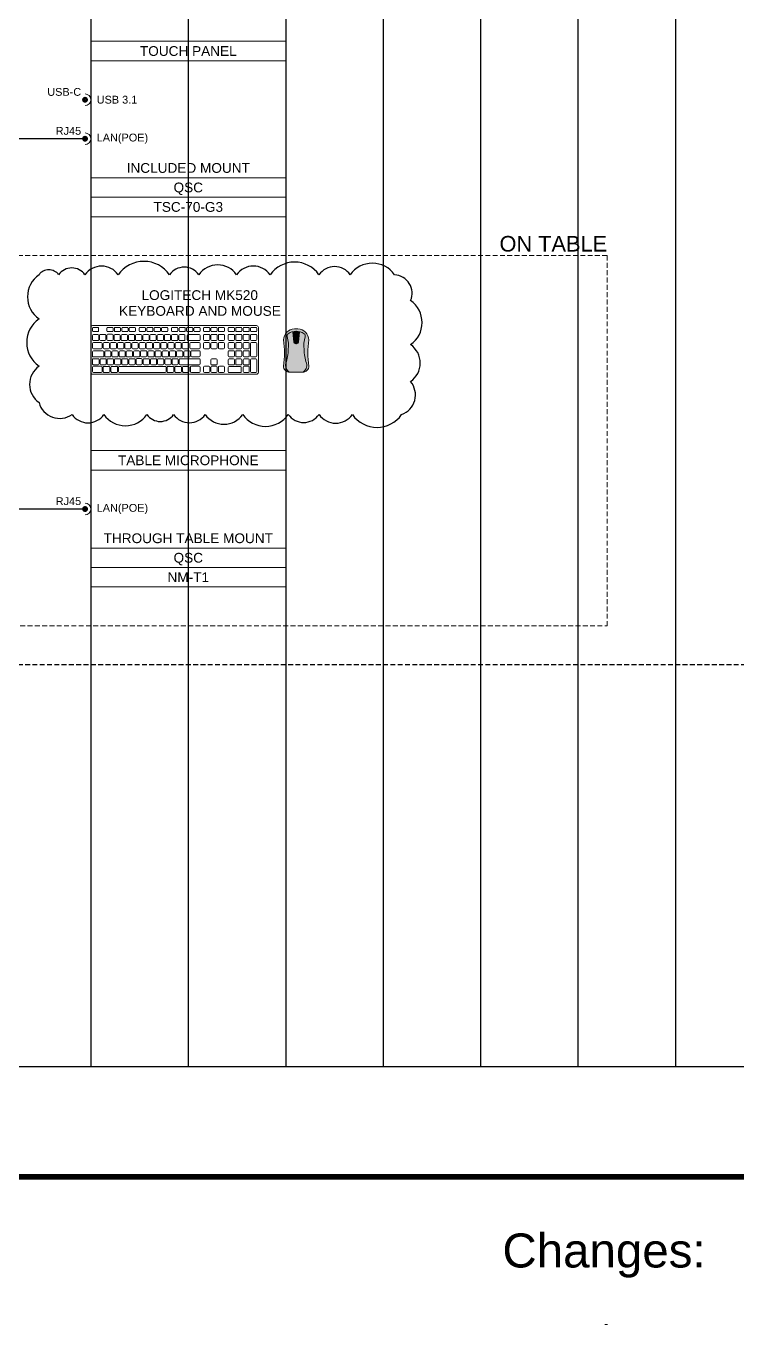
# Model space of a CAD drawing. Header units: millimetres. Extents: x -71336 to -35435, y -26189 to 22712.
# Drawn here: x -45875 to -45692.5, y -10292.2 to -9959 of the extents above; entities that cross this region are included whole.
import ezdxf
from ezdxf.enums import TextEntityAlignment as Align
from ezdxf.lldxf.tags import DXFTag

# ---------------------------------------------------------------- set-up
doc = ezdxf.new("R2018")
doc.units = ezdxf.units.MM
doc.linetypes.add('DASHED2', pattern=[0.375, 0.25, -0.125])
doc.layers.add('SC - Cat - Green - Data', color=84, linetype='Continuous')
doc.layers.add('SC - Cat - Green - Data - QLAN', color=84, linetype='QLAN')
doc.layers.add('SC - Equipment', color=7, linetype='Continuous', lineweight=13)
doc.layers.add('www.cadblocksfree.com', color=7, linetype='Continuous', lineweight=5)
doc.layers.add('SC - Titlesheet - Model', color=250, linetype='Continuous', plot=False)
doc.layers.add('SC - Xlines', color=252, linetype='Continuous', plot=False)
doc.styles.add('ARIAL', font='arial.ttf')
doc.styles.get("Standard").update_dxf_attribs({"font": 'arial.ttf', "height": 35})
tags = doc.linetypes.add('QLAN', pattern='A,3.942001,-0.106942,["QLAN",ARIAL,S=0.5,R=0,X=0,Y=-0.25],-1.981735,3.969322', length=10).pattern_tags.tags
tags[6] = DXFTag(74, 10)

# ---------------------------------------------------------------- blocks, each defined once
blk = doc.blocks.new('*U189')
at = {"layer": 'SC - Titlesheet - Model', "color": 6, "ltscale": 5, "const_width": 1}
blk.add_lwpolyline([(-365.5, -287), (365.5, -287), (365.5, 287), (-365.5, 287)], close=True, dxfattribs=at)
at = {"ltscale": 5, "style": 'ARIAL'}
blk.add_text('Changes:', height=6, dxfattribs=at).set_placement((0, -297), align=Align.TOP_CENTER)
at = {"layer": 'SC - Titlesheet - Model', "color": 5, "lineweight": 30, "ltscale": 5, "flags": 104}
blk.add_attdef('ADDITIONS', text='', height=5, dxfattribs=at).set_placement((-365.5, -312), align=Align.TOP_LEFT)
blk.add_attdef('CHANGES', text='', height=5, dxfattribs=at).set_placement((0, -312), align=Align.TOP_CENTER)
blk.add_attdef('OMISSIONS', text='', height=5, dxfattribs=at).set_placement((365.5, -312), align=Align.TOP_RIGHT)
blk = doc.blocks.new('QSC NM-T1 - SCHEMATIC')
at = {"layer": 'SC - Equipment'}
for p, q in [((-25, 0), (25, 0)), ((-25, -35), (-25, 0)), ((25, 0), (25, -35)), ((25, -5), (-25, -5)), ((25, -25), (-25, -25)), ((25, -25), (-25, -25)), ((25, -30), (-25, -30)), ((25, -30), (-25, -30)), ((25, -30), (-25, -30)), ((25, -35), (-25, -35))]:
    blk.add_line(p, q, dxfattribs=at)
at = {"layer": 'SC - Equipment', "const_width": 0.7}
blk.add_lwpolyline([(-26.1, -15, 1), (-26.9, -15, 1)], format="xyb", close=True, dxfattribs=at)
at = {"layer": 'SC - Equipment'}
blk.add_arc((-26.5, -15), 1.5, 270, 90, dxfattribs=at)
at = {"ltscale": 5}
for tag, p in [('DESCRIPTION', (0, -2.5)), ('BRACKET', (0, -22.5)), ('MAKE', (0, -27.5)), ('MODEL', (0, -32.5))]:
    blk.add_attdef(tag, text='', height=2.5, dxfattribs=at).set_placement(p, align=Align.MIDDLE_CENTER)
at = {"ltscale": 5, "flags": 1}
for tag, p in [('ROOM_TYPE', (45, -5)), ('LOCATION', (45, -10)), ('RACK_EQUIPMENT_(Y/N)', (45, -15)), ('IP_(Y/N)', (45, -30)), ('POE(WATT)', (45, -35)), ('AMP(@240V)', (45, -40)), ('WATT', (45, -45)), ('BTU/H', (45, -50)), ('WEIGHT(KG)', (45, -55)), ('TRANSFORMER_TAPS', (45, -60))]:
    blk.add_attdef(tag, p, '', height=2.5, dxfattribs=at)
at = {"layer": 'SC - Equipment', "ltscale": 5, "char_height": 2}
for s, insert, width, attachment_point in [('RJ45', (-27.5, -13), 5.7736, 6), ('LAN(POE) ', (-23.5, -15), 47.6216, 4)]:
    blk.add_mtext(s, dxfattribs=dict(at, insert=insert, width=width, attachment_point=attachment_point))
blk = doc.blocks.new('KEYBOARD_MOUSE - SCHEMATIC')
at = {"layer": 'www.cadblocksfree.com', "lineweight": 30, "true_color": 0x303030}
h = blk.add_hatch(color=250, dxfattribs=at)
h.dxf.hatch_style = 1
h.paths.add_polyline_path([(33.23, -6.13, 0.07514), (33.81, -9.6, -0.37683), (32.85, -11.97, 0.414214), (34.45, -10.37, -0.077576), (34.45, -3.67, 0.414214), (31.65, -0.87), (30.76, -0.87, 0.414214), (27.96, -3.67, -0.077576), (27.96, -10.37, 0.414214), (29.56, -11.97, -0.37683), (28.59, -9.6, 0.07514), (29.18, -6.13, 0.093825), (28.92, -2.84, -0.362976), (29.16, -2.07, -0.302086), (33.25, -2.07, -0.367169), (33.48, -2.85, 0.093383)])
at = {"layer": 'www.cadblocksfree.com', "true_color": 0x666666}
h = blk.add_hatch(color=251, dxfattribs=at)
h.dxf.hatch_style = 1
h.paths.add_polyline_path([(33.23, -6.13, -0.093383), (33.48, -2.85, 0.361324), (33.26, -2.08, 0.089274), (32.06, -1.56), (31.78, -4.23, -0.383895), (31.28, -4.68), (31.13, -4.68, -0.383895), (30.63, -4.23), (30.35, -1.56, 0.089556), (29.15, -2.08, 0.355233), (28.92, -2.84, -0.093825), (29.18, -6.13, -0.076205), (28.58, -9.64, 0.369518), (29.56, -11.97), (32.85, -11.97, 0.369518), (33.83, -9.64, -0.076205)])
at = {"layer": 'www.cadblocksfree.com', "lineweight": 30, "true_color": 0x303030}
h = blk.add_hatch(color=250, dxfattribs=at)
h.dxf.hatch_style = 1
edge = h.paths.add_edge_path()
edge.add_ellipse((31.2, -2.76), major_axis=(0, 1.3), ratio=0.35744, start_angle=0, end_angle=360)
edge.add_arc((31.2, -5.15), 3.69, 91.6729, 103.4124)
edge.add_line((30.35, -1.56), (30.63, -4.23))
edge.add_arc((31.13, -4.18), 0.5, 185.9938, 278.9835)
edge.add_arc((31.28, -4.18), 0.5, 261.0165, 354.0062)
edge.add_line((31.78, -4.23), (32.06, -1.56))
edge.add_arc((31.2, -5.15), 3.69, 76.5876, 88.3924)
at = {"layer": 'www.cadblocksfree.com', "true_color": 0xdedede}
h = blk.add_hatch(color=254, dxfattribs=at)
h.dxf.hatch_style = 1
edge = h.paths.add_edge_path()
edge.add_ellipse((31.2, -2.76), major_axis=(0, 1.3), ratio=0.35744, start_angle=0, end_angle=360)
h.paths.add_polyline_path([(31.22, -1.96, -0.414214), (31.47, -2.21), (31.47, -3.3, -0.414214), (31.22, -3.55), (31.19, -3.55, -0.414214), (30.94, -3.3), (30.94, -2.21, -0.414214), (31.19, -1.96)], flags=16)
at = {"layer": 'www.cadblocksfree.com', "true_color": 0x666666}
h = blk.add_hatch(color=251, dxfattribs=at)
h.dxf.hatch_style = 1
h.paths.add_polyline_path([(31.47, -2.21, 0.430439), (31.2, -1.96, 0.430439), (30.94, -2.21), (30.94, -3.3, 0.430439), (31.2, -3.55, 0.430439), (31.47, -3.3)])
at = {"layer": 'www.cadblocksfree.com'}
for p, q in [((-21.03, 0), (21.03, 0)), ((-21.53, -11.98), (-21.53, -0.5)), ((-21.09, -1.3), (-21.09, -0.7)), ((-21.08, -3.61), (-21.08, -2.51)), ((-20.84, -0.45), (-19.74, -0.45)), ((-19.74, -1.55), (-20.84, -1.55)), ((-20.83, -2.26), (-19.73, -2.26)), ((-19.49, -0.7), (-19.49, -1.3)), ((-19.48, -2.51), (-19.48, -3.61)), ((-19.24, -3.6), (-19.24, -2.5)), ((-18.99, -2.25), (-17.89, -2.25)), ((-17.64, -2.5), (-17.64, -3.6)), ((-17.39, -3.59), (-17.39, -2.49)), ((-17.35, -1.3), (-17.35, -0.7)), ((-17.14, -2.24), (-16.04, -2.24)), ((-17.1, -0.45), (-16, -0.45)), ((-16, -1.55), (-17.1, -1.55)), ((-15.79, -2.49), (-15.79, -3.59)), ((-15.75, -0.7), (-15.75, -1.3)), ((-15.54, -3.61), (-15.54, -2.51)), ((-15.45, -1.3), (-15.45, -0.7)), ((-15.29, -2.26), (-14.19, -2.26)), ((-15.2, -0.45), (-14.1, -0.45)), ((-14.1, -1.55), (-15.2, -1.55)), ((-13.94, -2.51), (-13.94, -3.61)), ((-13.85, -0.7), (-13.85, -1.3)), ((-13.7, -3.61), (-13.7, -2.51)), ((-13.55, -1.3), (-13.55, -0.7)), ((-13.45, -2.26), (-12.35, -2.26)), ((-13.3, -0.45), (-12.2, -0.45)), ((-12.2, -1.55), (-13.3, -1.55)), ((-12.1, -2.51), (-12.1, -3.61)), ((-11.95, -0.7), (-11.95, -1.3)), ((-11.85, -3.61), (-11.85, -2.51)), ((-11.65, -1.3), (-11.65, -0.7)), ((-11.6, -2.26), (-10.5, -2.26)), ((-11.4, -0.45), (-10.3, -0.45)), ((-10.3, -1.55), (-11.4, -1.55)), ((-10.25, -2.51), (-10.25, -3.61)), ((-10.05, -0.7), (-10.05, -1.3)), ((-10.01, -3.61), (-10.01, -2.51)), ((-9.76, -2.26), (-8.66, -2.26)), ((-9.05, -1.3), (-9.05, -0.7)), ((-8.8, -0.45), (-7.7, -0.45)), ((-7.7, -1.55), (-8.8, -1.55)), ((-8.41, -2.51), (-8.41, -3.61)), ((-8.16, -3.61), (-8.16, -2.51)), ((-7.91, -2.26), (-6.81, -2.26)), ((-7.45, -0.7), (-7.45, -1.3)), ((-7.15, -1.3), (-7.15, -0.7)), ((-6.9, -0.45), (-5.8, -0.45)), ((-5.8, -1.55), (-6.9, -1.55)), ((-6.56, -2.51), (-6.56, -3.61)), ((-6.31, -3.61), (-6.31, -2.51)), ((-6.06, -2.26), (-4.96, -2.26)), ((-5.55, -0.7), (-5.55, -1.3)), ((-5.25, -1.3), (-5.25, -0.7)), ((-5, -0.45), (-3.9, -0.45)), ((-3.9, -1.55), (-5, -1.55)), ((-4.71, -2.51), (-4.71, -3.61)), ((-4.47, -3.61), (-4.47, -2.51)), ((-4.22, -2.26), (-3.12, -2.26)), ((-3.65, -0.7), (-3.65, -1.3)), ((-3.35, -1.3), (-3.35, -0.7)), ((-3.1, -0.45), (-2, -0.45)), ((-2, -1.55), (-3.1, -1.55)), ((-2.87, -2.51), (-2.87, -3.61)), ((-2.62, -3.61), (-2.62, -2.51)), ((-2.37, -2.26), (-1.27, -2.26)), ((-1.75, -0.7), (-1.75, -1.3)), ((-1.02, -2.51), (-1.02, -3.61)), ((-0.78, -3.61), (-0.78, -2.51)), ((-0.75, -1.3), (-0.75, -0.7)), ((-0.53, -2.26), (0.57, -2.26)), ((-0.5, -0.45), (0.6, -0.45)), ((0.6, -1.55), (-0.5, -1.55)), ((0.82, -2.51), (0.82, -3.61)), ((0.85, -0.7), (0.85, -1.3)), ((1.07, -3.61), (1.07, -2.51)), ((1.15, -1.3), (1.15, -0.7)), ((1.32, -2.26), (2.42, -2.26)), ((1.4, -0.45), (2.5, -0.45)), ((2.5, -1.55), (1.4, -1.55)), ((2.67, -2.51), (2.67, -3.61)), ((2.75, -0.7), (2.75, -1.3)), ((3.05, -1.3), (3.05, -0.7)), ((3.25, -3.61), (3.25, -2.51)), ((3.3, -0.45), (4.4, -0.45)), ((4.4, -1.55), (3.3, -1.55)), ((3.5, -2.26), (6.3, -2.26)), ((4.65, -0.7), (4.65, -1.3)), ((4.95, -1.3), (4.95, -0.7)), ((5.2, -0.45), (6.3, -0.45)), ((6.3, -1.55), (5.2, -1.55)), ((6.55, -0.7), (6.55, -1.3)), ((6.55, -2.51), (6.55, -3.61)), ((7.44, -1.3), (7.44, -0.7)), ((7.44, -3.6), (7.44, -2.5)), ((7.69, -0.45), (8.79, -0.45)), ((8.79, -1.55), (7.69, -1.55)), ((7.69, -2.25), (8.79, -2.25)), ((9.04, -0.7), (9.04, -1.3)), ((9.04, -2.5), (9.04, -3.6)), ((9.34, -1.3), (9.34, -0.7)), ((9.34, -3.6), (9.34, -2.5)), ((9.59, -0.45), (10.69, -0.45)), ((10.69, -1.55), (9.59, -1.55)), ((9.59, -2.25), (10.69, -2.25)), ((10.94, -0.7), (10.94, -1.3)), ((10.94, -2.5), (10.94, -3.6)), ((11.24, -1.3), (11.24, -0.7)), ((11.24, -3.6), (11.24, -2.5)), ((11.49, -0.45), (12.59, -0.45)), ((12.59, -1.55), (11.49, -1.55)), ((11.49, -2.25), (12.59, -2.25)), ((12.84, -0.7), (12.84, -1.3)), ((12.84, -2.5), (12.84, -3.6)), ((13.78, -1.3), (13.78, -0.7)), ((13.78, -3.6), (13.78, -2.5)), ((14.03, -0.45), (15.13, -0.45)), ((15.13, -1.55), (14.03, -1.55)), ((14.03, -2.25), (15.13, -2.25)), ((15.38, -0.7), (15.38, -1.3)), ((15.38, -2.5), (15.38, -3.6)), ((15.68, -1.3), (15.68, -0.7)), ((15.68, -3.6), (15.68, -2.5)), ((15.93, -0.45), (17.03, -0.45)), ((17.03, -1.55), (15.93, -1.55)), ((15.93, -2.25), (17.03, -2.25)), ((17.28, -0.7), (17.28, -1.3)), ((17.28, -2.5), (17.28, -3.6)), ((17.58, -1.3), (17.58, -0.7)), ((17.58, -3.6), (17.58, -2.5)), ((17.83, -0.45), (18.93, -0.45)), ((18.93, -1.55), (17.83, -1.55)), ((17.83, -2.25), (18.93, -2.25)), ((19.18, -0.7), (19.18, -1.3)), ((19.18, -2.5), (19.18, -3.6)), ((19.48, -1.3), (19.48, -0.7)), ((19.48, -3.6), (19.48, -2.5)), ((19.73, -0.45), (20.83, -0.45)), ((20.83, -1.55), (19.73, -1.55)), ((19.73, -2.25), (20.83, -2.25)), ((21.08, -0.7), (21.08, -1.3)), ((21.08, -2.5), (21.08, -3.6)), ((21.53, -0.5), (21.53, -11.98)), ((-21.08, -5.71), (-21.08, -4.61)), ((-19.73, -3.86), (-20.83, -3.86)), ((-20.83, -4.36), (-18.83, -4.36)), ((-18.83, -5.96), (-20.83, -5.96)), ((-20.83, -6.45), (-18.44, -6.45)), ((-17.89, -3.85), (-18.99, -3.85)), ((-18.58, -4.61), (-18.58, -5.71)), ((-18.33, -5.7), (-18.33, -4.6)), ((-18.08, -4.35), (-16.98, -4.35)), ((-16.98, -5.95), (-18.08, -5.95)), ((-17.69, -6.45), (-16.59, -6.45)), ((-16.04, -3.84), (-17.14, -3.84)), ((-16.73, -4.6), (-16.73, -5.7)), ((-16.49, -5.7), (-16.49, -4.6)), ((-16.24, -4.35), (-15.14, -4.35)), ((-15.14, -5.95), (-16.24, -5.95)), ((-15.85, -6.45), (-14.75, -6.45)), ((-14.19, -3.86), (-15.29, -3.86)), ((-14.89, -4.6), (-14.89, -5.7)), ((-14.64, -5.7), (-14.64, -4.6)), ((-14.39, -4.35), (-13.29, -4.35)), ((-13.29, -5.95), (-14.39, -5.95)), ((-14, -6.45), (-12.9, -6.45)), ((-12.35, -3.86), (-13.45, -3.86)), ((-13.04, -4.6), (-13.04, -5.7)), ((-12.8, -5.7), (-12.8, -4.6)), ((-12.55, -4.35), (-11.45, -4.35)), ((-11.45, -5.95), (-12.55, -5.95)), ((-12.16, -6.45), (-11.06, -6.45)), ((-10.5, -3.86), (-11.6, -3.86)), ((-11.2, -4.6), (-11.2, -5.7)), ((-10.95, -5.7), (-10.95, -4.6)), ((-10.7, -4.35), (-9.6, -4.35)), ((-9.6, -5.95), (-10.7, -5.95)), ((-10.31, -6.45), (-9.21, -6.45)), ((-8.66, -3.86), (-9.76, -3.86)), ((-9.35, -4.6), (-9.35, -5.7)), ((-9.1, -5.69), (-9.1, -4.59)), ((-8.85, -4.34), (-7.75, -4.34)), ((-7.75, -5.94), (-8.85, -5.94)), ((-8.46, -6.44), (-7.36, -6.44)), ((-6.81, -3.86), (-7.91, -3.86)), ((-7.5, -4.59), (-7.5, -5.69)), ((-7.26, -5.7), (-7.26, -4.6)), ((-7.01, -4.35), (-5.91, -4.35)), ((-5.91, -5.95), (-7.01, -5.95)), ((-6.62, -6.45), (-5.52, -6.45)), ((-4.96, -3.86), (-6.06, -3.86)), ((-5.66, -4.6), (-5.66, -5.7)), ((-5.41, -5.7), (-5.41, -4.6)), ((-5.16, -4.35), (-4.06, -4.35)), ((-4.06, -5.95), (-5.16, -5.95)), ((-4.77, -6.45), (-3.67, -6.45)), ((-3.12, -3.86), (-4.22, -3.86)), ((-3.81, -4.6), (-3.81, -5.7)), ((-3.57, -5.7), (-3.57, -4.6)), ((-3.32, -4.35), (-2.22, -4.35)), ((-2.22, -5.95), (-3.32, -5.95)), ((-2.93, -6.45), (-1.83, -6.45)), ((-1.27, -3.86), (-2.37, -3.86)), ((-1.97, -4.6), (-1.97, -5.7)), ((-1.72, -5.7), (-1.72, -4.6)), ((-1.47, -4.35), (-0.37, -4.35)), ((-0.37, -5.95), (-1.47, -5.95)), ((-1.08, -6.45), (0.02, -6.45)), ((0.57, -3.86), (-0.53, -3.86)), ((-0.12, -4.6), (-0.12, -5.7)), ((0.13, -5.7), (0.13, -4.6)), ((0.38, -4.35), (1.48, -4.35)), ((1.48, -5.95), (0.38, -5.95)), ((0.77, -6.45), (1.87, -6.45)), ((2.42, -3.86), (1.32, -3.86)), ((1.73, -4.6), (1.73, -5.7)), ((1.97, -5.7), (1.97, -4.6)), ((2.22, -4.35), (3.32, -4.35)), ((3.32, -5.95), (2.22, -5.95)), ((2.61, -6.45), (3.71, -6.45)), ((6.3, -3.86), (3.5, -3.86)), ((3.57, -4.6), (3.57, -5.7)), ((3.89, -5.7), (3.89, -4.6)), ((4.14, -4.35), (6.3, -4.35)), ((6.3, -5.95), (4.14, -5.95)), ((4.46, -6.44), (6.3, -6.44)), ((6.55, -4.6), (6.55, -5.7)), ((7.44, -5.7), (7.44, -4.6)), ((8.79, -3.85), (7.69, -3.85)), ((7.69, -4.35), (8.79, -4.35)), ((8.79, -5.95), (7.69, -5.95)), ((9.04, -4.6), (9.04, -5.7)), ((9.34, -5.7), (9.34, -4.6)), ((10.69, -3.85), (9.59, -3.85)), ((9.59, -4.35), (10.69, -4.35)), ((10.69, -5.95), (9.59, -5.95)), ((10.94, -4.6), (10.94, -5.7)), ((11.24, -5.7), (11.24, -4.6)), ((12.59, -3.85), (11.49, -3.85)), ((11.49, -4.35), (12.59, -4.35)), ((12.59, -5.95), (11.49, -5.95)), ((12.84, -4.6), (12.84, -5.7)), ((13.78, -5.7), (13.78, -4.6)), ((15.13, -3.85), (14.03, -3.85)), ((14.03, -4.35), (15.13, -4.35)), ((15.13, -5.95), (14.03, -5.95)), ((14.03, -6.44), (15.13, -6.44)), ((15.38, -4.6), (15.38, -5.7)), ((15.68, -5.7), (15.68, -4.6)), ((17.03, -3.85), (15.93, -3.85)), ((15.93, -4.35), (17.03, -4.35)), ((17.03, -5.95), (15.93, -5.95)), ((15.93, -6.44), (17.03, -6.44)), ((17.28, -4.6), (17.28, -5.7)), ((17.58, -5.7), (17.58, -4.6)), ((18.93, -3.85), (17.83, -3.85)), ((17.83, -4.35), (18.93, -4.35)), ((18.93, -5.95), (17.83, -5.95)), ((17.83, -6.44), (18.93, -6.44)), ((19.18, -4.6), (19.18, -5.7)), ((19.48, -7.79), (19.48, -4.6)), ((20.83, -3.85), (19.73, -3.85)), ((19.73, -4.35), (20.83, -4.35)), ((21.08, -4.6), (21.08, -7.79)), ((-21.08, -7.8), (-21.08, -6.7)), ((-21.08, -9.84), (-21.08, -8.74)), ((-18.44, -8.05), (-20.83, -8.05)), ((-20.83, -8.49), (-19.62, -8.49)), ((-19.37, -8.74), (-19.37, -9.84)), ((-19.12, -9.84), (-19.12, -8.74)), ((-18.87, -8.49), (-17.77, -8.49)), ((-18.19, -6.7), (-18.19, -7.8)), ((-17.94, -7.8), (-17.94, -6.7)), ((-16.59, -8.05), (-17.69, -8.05)), ((-17.52, -8.74), (-17.52, -9.84)), ((-17.28, -9.84), (-17.28, -8.74)), ((-17.03, -8.49), (-15.93, -8.49)), ((-16.34, -6.7), (-16.34, -7.8)), ((-16.1, -7.8), (-16.1, -6.7)), ((-14.75, -8.05), (-15.85, -8.05)), ((-15.68, -8.74), (-15.68, -9.84)), ((-15.43, -9.84), (-15.43, -8.74)), ((-15.18, -8.49), (-14.08, -8.49)), ((-14.5, -6.7), (-14.5, -7.8)), ((-14.25, -7.8), (-14.25, -6.7)), ((-12.9, -8.05), (-14, -8.05)), ((-13.83, -8.74), (-13.83, -9.84)), ((-13.58, -9.84), (-13.58, -8.74)), ((-13.33, -8.49), (-12.23, -8.49)), ((-12.65, -6.7), (-12.65, -7.8)), ((-12.41, -7.8), (-12.41, -6.7)), ((-11.06, -8.05), (-12.16, -8.05)), ((-11.98, -8.74), (-11.98, -9.84)), ((-11.74, -9.84), (-11.74, -8.74)), ((-11.49, -8.49), (-10.39, -8.49)), ((-10.81, -6.7), (-10.81, -7.8)), ((-10.56, -7.8), (-10.56, -6.7)), ((-9.21, -8.05), (-10.31, -8.05)), ((-10.14, -8.74), (-10.14, -9.84)), ((-9.89, -9.83), (-9.89, -8.73)), ((-9.64, -8.48), (-8.54, -8.48)), ((-8.96, -6.7), (-8.96, -7.8)), ((-8.71, -7.79), (-8.71, -6.69)), ((-7.36, -8.04), (-8.46, -8.04)), ((-8.29, -8.73), (-8.29, -9.83)), ((-8.05, -9.84), (-8.05, -8.74)), ((-7.8, -8.49), (-6.7, -8.49)), ((-7.11, -6.69), (-7.11, -7.79)), ((-6.87, -7.8), (-6.87, -6.7)), ((-5.52, -8.05), (-6.62, -8.05)), ((-6.45, -8.74), (-6.45, -9.84)), ((-6.2, -9.84), (-6.2, -8.74)), ((-5.95, -8.49), (-4.85, -8.49)), ((-5.27, -6.7), (-5.27, -7.8)), ((-5.02, -7.8), (-5.02, -6.7)), ((-3.67, -8.05), (-4.77, -8.05)), ((-4.6, -8.74), (-4.6, -9.84)), ((-4.35, -9.84), (-4.35, -8.74)), ((-4.1, -8.49), (-3, -8.49)), ((-3.42, -6.7), (-3.42, -7.8)), ((-3.18, -7.8), (-3.18, -6.7)), ((-1.83, -8.05), (-2.93, -8.05)), ((-2.75, -8.74), (-2.75, -9.84)), ((-2.51, -9.84), (-2.51, -8.74)), ((-2.26, -8.49), (-1.16, -8.49)), ((-1.58, -6.7), (-1.58, -7.8)), ((-1.33, -7.8), (-1.33, -6.7)), ((0.02, -8.05), (-1.08, -8.05)), ((-0.91, -8.74), (-0.91, -9.84)), ((-0.66, -9.84), (-0.66, -8.74)), ((-0.41, -8.49), (0.69, -8.49)), ((0.27, -6.7), (0.27, -7.8)), ((0.52, -7.8), (0.52, -6.7)), ((1.87, -8.05), (0.77, -8.05)), ((0.94, -8.74), (0.94, -9.84)), ((1.19, -8.74), (1.19, -9.84)), ((6.3, -8.49), (1.44, -8.49)), ((2.12, -6.7), (2.12, -7.8)), ((2.36, -7.8), (2.36, -6.7)), ((3.71, -8.05), (2.61, -8.05)), ((3.96, -6.7), (3.96, -7.8)), ((4.21, -7.79), (4.21, -6.69)), ((6.3, -8.04), (4.46, -8.04)), ((6.55, -6.69), (6.55, -7.79)), ((6.55, -9.84), (6.55, -8.74)), ((9.34, -9.85), (9.34, -8.75)), ((9.59, -8.5), (10.69, -8.5)), ((10.94, -8.75), (10.94, -9.85)), ((13.78, -7.79), (13.78, -6.69)), ((13.78, -9.85), (13.78, -8.75)), ((15.13, -8.04), (14.03, -8.04)), ((14.03, -8.5), (15.13, -8.5)), ((15.38, -6.69), (15.38, -7.79)), ((15.38, -8.75), (15.38, -9.85)), ((15.68, -7.79), (15.68, -6.69)), ((15.68, -9.85), (15.68, -8.75)), ((17.03, -8.04), (15.93, -8.04)), ((15.93, -8.5), (17.03, -8.5)), ((17.28, -6.69), (17.28, -7.79)), ((17.28, -8.75), (17.28, -9.85)), ((17.58, -7.79), (17.58, -6.69)), ((17.58, -9.85), (17.58, -8.75)), ((18.93, -8.04), (17.83, -8.04)), ((17.83, -8.5), (18.93, -8.5)), ((19.18, -6.69), (19.18, -7.79)), ((19.18, -8.75), (19.18, -9.85)), ((19.48, -11.76), (19.48, -8.75)), ((20.83, -8.04), (19.73, -8.04)), ((19.73, -8.5), (20.83, -8.5)), ((21.08, -8.75), (21.08, -11.76)), ((-21.08, -11.79), (-21.08, -10.69)), ((21.03, -12.48), (-21.03, -12.48)), ((-19.62, -10.09), (-20.83, -10.09)), ((-20.83, -10.44), (-18.83, -10.44)), ((-18.83, -12.04), (-20.83, -12.04)), ((-17.77, -10.09), (-18.87, -10.09)), ((-18.58, -10.69), (-18.58, -11.79)), ((-18.32, -11.81), (-18.32, -10.71)), ((-18.07, -10.46), (-16.86, -10.46)), ((-16.86, -12.06), (-18.07, -12.06)), ((-15.93, -10.09), (-17.03, -10.09)), ((-16.61, -10.71), (-16.61, -11.81)), ((-16.32, -11.81), (-16.32, -10.71)), ((-16.07, -10.46), (-14.86, -10.46)), ((-14.86, -12.06), (-16.07, -12.06)), ((-14.08, -10.09), (-15.18, -10.09)), ((-14.61, -10.71), (-14.61, -11.81)), ((-14.36, -11.81), (-14.36, -10.71)), ((-14.11, -10.46), (-2.43, -10.46)), ((-2.43, -12.06), (-14.11, -12.06)), ((-12.23, -10.09), (-13.33, -10.09)), ((-10.39, -10.09), (-11.49, -10.09)), ((-8.54, -10.08), (-9.64, -10.08)), ((-6.7, -10.09), (-7.8, -10.09)), ((-4.85, -10.09), (-5.95, -10.09)), ((-3, -10.09), (-4.1, -10.09)), ((-1.16, -10.09), (-2.26, -10.09)), ((-2.18, -10.71), (-2.18, -11.81)), ((-1.94, -11.81), (-1.94, -10.71)), ((-1.69, -10.46), (-0.48, -10.46)), ((-0.48, -12.06), (-1.69, -12.06)), ((0.69, -10.09), (-0.41, -10.09)), ((-0.23, -10.71), (-0.23, -11.81)), ((0.06, -11.81), (0.06, -10.71)), ((0.31, -10.46), (1.52, -10.46)), ((1.52, -12.06), (0.31, -12.06)), ((1.44, -10.09), (6.3, -10.09)), ((1.77, -10.71), (1.77, -11.81)), ((2.06, -11.81), (2.06, -10.71)), ((2.31, -10.46), (3.52, -10.46)), ((3.52, -12.06), (2.31, -12.06)), ((3.77, -10.71), (3.77, -11.81)), ((4.05, -11.79), (4.05, -10.69)), ((4.3, -10.44), (6.3, -10.44)), ((6.3, -12.04), (4.3, -12.04)), ((6.55, -10.69), (6.55, -11.79)), ((7.44, -11.78), (7.44, -10.68)), ((7.69, -10.43), (8.79, -10.43)), ((8.79, -12.03), (7.69, -12.03)), ((9.04, -10.68), (9.04, -11.78)), ((9.34, -11.78), (9.34, -10.68)), ((10.69, -10.1), (9.59, -10.1)), ((9.59, -10.43), (10.69, -10.43)), ((10.69, -12.03), (9.59, -12.03)), ((10.94, -10.68), (10.94, -11.78)), ((11.24, -11.78), (11.24, -10.68)), ((11.49, -10.43), (12.59, -10.43)), ((12.59, -12.03), (11.49, -12.03)), ((12.84, -10.68), (12.84, -11.78)), ((13.78, -11.82), (13.78, -10.72)), ((15.13, -10.1), (14.03, -10.1)), ((14.03, -10.47), (16.88, -10.47)), ((16.88, -12.07), (14.03, -12.07)), ((17.03, -10.1), (15.93, -10.1)), ((17.13, -10.72), (17.13, -11.82)), ((17.58, -11.78), (17.58, -10.68)), ((18.93, -10.1), (17.83, -10.1)), ((17.83, -10.43), (18.93, -10.43)), ((18.93, -12.03), (17.83, -12.03)), ((19.18, -10.68), (19.18, -11.78)), ((20.83, -12.01), (19.73, -12.01))]:
    blk.add_line(p, q, dxfattribs=at)
for points in [[(34.45, -3.67, 0.414214), (31.65, -0.87), (30.76, -0.87, 0.414214), (27.96, -3.67)], [(29.56, -11.97, -0.369518), (28.58, -9.64, 0.076205), (29.18, -6.13, 0.093825), (28.92, -2.84, 0.093825)], [(32.06, -1.56), (31.78, -4.23, -0.383895), (31.28, -4.68), (31.13, -4.68, -0.383895), (30.63, -4.23), (30.35, -1.56)], [(31.93, -1.54), (31.65, -4.22, -0.383895), (31.28, -4.55), (31.13, -4.55, -0.383895), (30.76, -4.22), (30.47, -1.54)], [(32.85, -11.97, 0.369518), (33.83, -9.64, -0.076205), (33.23, -6.13, -0.093383), (33.48, -2.85, -0.093383)], [(27.96, -10.37, 0.414214), (29.56, -11.97), (32.85, -11.97, 0.414214), (34.45, -10.37)]]:
    blk.add_lwpolyline(points, format="xyb", dxfattribs=at)
blk.add_lwpolyline([(31.19, -1.96), (31.22, -1.96, -0.414214), (31.47, -2.21), (31.47, -3.3, -0.414214), (31.22, -3.55), (31.19, -3.55, -0.414214), (30.94, -3.3), (30.94, -2.21, -0.414214)], format="xyb", close=True, dxfattribs=at)
for centre, radius, start, end in [((-21.03, -0.5), 0.5, 90, 180), ((-20.84, -0.7), 0.25, 90, 180), ((-20.84, -1.3), 0.25, 180, 270), ((-20.83, -2.51), 0.25, 90, 180), ((-19.74, -0.7), 0.25, 0, 90), ((-19.74, -1.3), 0.25, 270, 0), ((-19.73, -2.51), 0.25, 0, 90), ((-18.99, -2.5), 0.25, 90, 180), ((-17.89, -2.5), 0.25, 0, 90), ((-17.14, -2.49), 0.25, 90, 180), ((-17.1, -0.7), 0.25, 90, 180), ((-17.1, -1.3), 0.25, 180, 270), ((-16.04, -2.49), 0.25, 0, 90), ((-16, -0.7), 0.25, 0, 90), ((-16, -1.3), 0.25, 270, 0), ((-15.29, -2.51), 0.25, 90, 180), ((-15.2, -0.7), 0.25, 90, 180), ((-15.2, -1.3), 0.25, 180, 270), ((-14.19, -2.51), 0.25, 0, 90), ((-14.1, -0.7), 0.25, 0, 90), ((-14.1, -1.3), 0.25, 270, 0), ((-13.45, -2.51), 0.25, 90, 180), ((-13.3, -0.7), 0.25, 90, 180), ((-13.3, -1.3), 0.25, 180, 270), ((-12.35, -2.51), 0.25, 0, 90), ((-12.2, -0.7), 0.25, 0, 90), ((-12.2, -1.3), 0.25, 270, 0), ((-11.6, -2.51), 0.25, 90, 180), ((-11.4, -0.7), 0.25, 90, 180), ((-11.4, -1.3), 0.25, 180, 270), ((-10.5, -2.51), 0.25, 0, 90), ((-10.3, -0.7), 0.25, 0, 90), ((-10.3, -1.3), 0.25, 270, 0), ((-9.76, -2.51), 0.25, 90, 180), ((-8.8, -0.7), 0.25, 90, 180), ((-8.8, -1.3), 0.25, 180, 270), ((-8.66, -2.51), 0.25, 0, 90), ((-7.91, -2.51), 0.25, 90, 180), ((-7.7, -0.7), 0.25, 0, 90), ((-7.7, -1.3), 0.25, 270, 0), ((-6.9, -0.7), 0.25, 90, 180), ((-6.9, -1.3), 0.25, 180, 270), ((-6.81, -2.51), 0.25, 0, 90), ((-6.06, -2.51), 0.25, 90, 180), ((-5.8, -0.7), 0.25, 0, 90), ((-5.8, -1.3), 0.25, 270, 0), ((-5, -0.7), 0.25, 90, 180), ((-5, -1.3), 0.25, 180, 270), ((-4.96, -2.51), 0.25, 0, 90), ((-4.22, -2.51), 0.25, 90, 180), ((-3.9, -0.7), 0.25, 0, 90), ((-3.9, -1.3), 0.25, 270, 0), ((-3.1, -0.7), 0.25, 90, 180), ((-3.1, -1.3), 0.25, 180, 270), ((-3.12, -2.51), 0.25, 0, 90), ((-2.37, -2.51), 0.25, 90, 180), ((-2, -0.7), 0.25, 0, 90), ((-2, -1.3), 0.25, 270, 0), ((-1.27, -2.51), 0.25, 0, 90), ((-0.53, -2.51), 0.25, 90, 180), ((-0.5, -0.7), 0.25, 90, 180), ((-0.5, -1.3), 0.25, 180, 270), ((0.57, -2.51), 0.25, 0, 90), ((0.6, -0.7), 0.25, 0, 90), ((0.6, -1.3), 0.25, 270, 0), ((1.32, -2.51), 0.25, 90, 180), ((1.4, -0.7), 0.25, 90, 180), ((1.4, -1.3), 0.25, 180, 270), ((2.42, -2.51), 0.25, 0, 90), ((2.5, -0.7), 0.25, 0, 90), ((2.5, -1.3), 0.25, 270, 0), ((3.3, -0.7), 0.25, 90, 180), ((3.3, -1.3), 0.25, 180, 270), ((3.5, -2.51), 0.25, 90, 180), ((4.4, -0.7), 0.25, 0, 90), ((4.4, -1.3), 0.25, 270, 0), ((5.2, -0.7), 0.25, 90, 180), ((5.2, -1.3), 0.25, 180, 270), ((6.3, -0.7), 0.25, 0, 90), ((6.3, -1.3), 0.25, 270, 0), ((6.3, -2.51), 0.25, 0, 90), ((7.69, -0.7), 0.25, 90, 180), ((7.69, -1.3), 0.25, 180, 270), ((7.69, -2.5), 0.25, 90, 180), ((8.79, -0.7), 0.25, 0, 90), ((8.79, -1.3), 0.25, 270, 0), ((8.79, -2.5), 0.25, 0, 90), ((9.59, -0.7), 0.25, 90, 180), ((9.59, -1.3), 0.25, 180, 270), ((9.59, -2.5), 0.25, 90, 180), ((10.69, -0.7), 0.25, 0, 90), ((10.69, -1.3), 0.25, 270, 0), ((10.69, -2.5), 0.25, 0, 90), ((11.49, -0.7), 0.25, 90, 180), ((11.49, -1.3), 0.25, 180, 270), ((11.49, -2.5), 0.25, 90, 180), ((12.59, -0.7), 0.25, 0, 90), ((12.59, -1.3), 0.25, 270, 0), ((12.59, -2.5), 0.25, 0, 90), ((14.03, -0.7), 0.25, 90, 180), ((14.03, -1.3), 0.25, 180, 270), ((14.03, -2.5), 0.25, 90, 180), ((15.13, -0.7), 0.25, 0, 90), ((15.13, -1.3), 0.25, 270, 0), ((15.13, -2.5), 0.25, 0, 90), ((15.93, -0.7), 0.25, 90, 180), ((15.93, -1.3), 0.25, 180, 270), ((15.93, -2.5), 0.25, 90, 180), ((17.03, -0.7), 0.25, 0, 90), ((17.03, -1.3), 0.25, 270, 0), ((17.03, -2.5), 0.25, 0, 90), ((17.83, -0.7), 0.25, 90, 180), ((17.83, -1.3), 0.25, 180, 270), ((17.83, -2.5), 0.25, 90, 180), ((18.93, -0.7), 0.25, 0, 90), ((18.93, -1.3), 0.25, 270, 0), ((18.93, -2.5), 0.25, 0, 90), ((19.73, -0.7), 0.25, 90, 180), ((19.73, -1.3), 0.25, 180, 270), ((19.73, -2.5), 0.25, 90, 180), ((20.83, -0.7), 0.25, 0, 90), ((20.83, -1.3), 0.25, 270, 0), ((20.83, -2.5), 0.25, 0, 90), ((21.03, -0.5), 0.5, 0, 90), ((29.5, -2.6), 0.622, 122.9642, 202.7629), ((31.2, -5.15), 3.69, 56.1815, 123.8825), ((32.91, -2.6), 0.627, 336.2267, 56.8733), ((-20.83, -3.61), 0.25, 180, 270), ((-20.83, -4.61), 0.25, 90, 180), ((-20.83, -5.71), 0.25, 180, 270), ((-20.83, -6.7), 0.25, 90, 179.756), ((-19.73, -3.61), 0.25, 270, 0), ((-18.99, -3.6), 0.25, 180, 270), ((-18.83, -4.61), 0.25, 0, 90), ((-18.83, -5.71), 0.25, 270, 0), ((-18.44, -6.7), 0.25, 0, 90), ((-18.08, -4.6), 0.25, 90, 180), ((-18.08, -5.7), 0.25, 180, 270), ((-17.69, -6.7), 0.25, 90, 180), ((-17.89, -3.6), 0.25, 270, 0), ((-17.14, -3.59), 0.25, 180, 270), ((-16.98, -4.6), 0.25, 0, 90), ((-16.98, -5.7), 0.25, 270, 0), ((-16.59, -6.7), 0.25, 0, 90), ((-16.24, -4.6), 0.25, 90, 180), ((-16.24, -5.7), 0.25, 180, 270), ((-15.85, -6.7), 0.25, 90, 180), ((-16.04, -3.59), 0.25, 270, 0), ((-15.29, -3.61), 0.25, 180, 270), ((-15.14, -4.6), 0.25, 0, 90), ((-15.14, -5.7), 0.25, 270, 0), ((-14.75, -6.7), 0.25, 0, 90), ((-14.39, -4.6), 0.25, 90, 180), ((-14.39, -5.7), 0.25, 180, 270), ((-14, -6.7), 0.25, 90, 180), ((-14.19, -3.61), 0.25, 270, 0), ((-13.45, -3.61), 0.25, 180, 270), ((-13.29, -4.6), 0.25, 0, 90), ((-13.29, -5.7), 0.25, 270, 0), ((-12.9, -6.7), 0.25, 0, 90), ((-12.55, -4.6), 0.25, 90, 180), ((-12.55, -5.7), 0.25, 180, 270), ((-12.16, -6.7), 0.25, 90, 180), ((-12.35, -3.61), 0.25, 270, 0), ((-11.6, -3.61), 0.25, 180, 270), ((-11.45, -4.6), 0.25, 0, 90), ((-11.45, -5.7), 0.25, 270, 0), ((-11.06, -6.7), 0.25, 0, 90), ((-10.7, -4.6), 0.25, 90, 180), ((-10.7, -5.7), 0.25, 180, 270), ((-10.31, -6.7), 0.25, 90, 180), ((-10.5, -3.61), 0.25, 270, 0), ((-9.76, -3.61), 0.25, 180, 270), ((-9.6, -4.6), 0.25, 0, 90), ((-9.6, -5.7), 0.25, 270, 0), ((-9.21, -6.7), 0.25, 0, 90), ((-8.85, -4.59), 0.25, 90, 180), ((-8.85, -5.69), 0.25, 180, 270), ((-8.46, -6.69), 0.25, 90, 180), ((-8.66, -3.61), 0.25, 270, 0), ((-7.91, -3.61), 0.25, 180, 270), ((-7.75, -4.59), 0.25, 0, 90), ((-7.75, -5.69), 0.25, 270, 0), ((-7.36, -6.69), 0.25, 0, 90), ((-7.01, -4.6), 0.25, 90, 180), ((-7.01, -5.7), 0.25, 180, 270), ((-6.62, -6.7), 0.25, 90, 180), ((-6.81, -3.61), 0.25, 270, 0), ((-6.06, -3.61), 0.25, 180, 270), ((-5.91, -4.6), 0.25, 0, 90), ((-5.91, -5.7), 0.25, 270, 0), ((-5.52, -6.7), 0.25, 0, 90), ((-5.16, -4.6), 0.25, 90, 180), ((-5.16, -5.7), 0.25, 180, 270), ((-4.77, -6.7), 0.25, 90, 180), ((-4.96, -3.61), 0.25, 270, 0), ((-4.22, -3.61), 0.25, 180, 270), ((-4.06, -4.6), 0.25, 0, 90), ((-4.06, -5.7), 0.25, 270, 0), ((-3.67, -6.7), 0.25, 0, 90), ((-3.32, -4.6), 0.25, 90, 180), ((-3.32, -5.7), 0.25, 180, 270), ((-2.93, -6.7), 0.25, 90, 180), ((-3.12, -3.61), 0.25, 270, 0), ((-2.37, -3.61), 0.25, 180, 270), ((-2.22, -4.6), 0.25, 0, 90), ((-2.22, -5.7), 0.25, 270, 0), ((-1.83, -6.7), 0.25, 0, 90), ((-1.47, -4.6), 0.25, 90, 180), ((-1.47, -5.7), 0.25, 180, 270), ((-1.08, -6.7), 0.25, 90, 180), ((-1.27, -3.61), 0.25, 270, 0), ((-0.53, -3.61), 0.25, 180, 270), ((-0.37, -4.6), 0.25, 0, 90), ((-0.37, -5.7), 0.25, 270, 0), ((0.02, -6.7), 0.25, 0, 90), ((0.38, -4.6), 0.25, 90, 180), ((0.38, -5.7), 0.25, 180, 270), ((0.77, -6.7), 0.25, 90, 180), ((0.57, -3.61), 0.25, 270, 0), ((1.32, -3.61), 0.25, 180, 270), ((1.48, -4.6), 0.25, 0, 90), ((1.48, -5.7), 0.25, 270, 0), ((1.87, -6.7), 0.25, 0, 90), ((2.22, -4.6), 0.25, 90, 180), ((2.22, -5.7), 0.25, 180, 270), ((2.61, -6.7), 0.25, 90, 180), ((2.42, -3.61), 0.25, 270, 0), ((3.5, -3.61), 0.25, 180, 270), ((3.32, -4.6), 0.25, 0, 90), ((3.32, -5.7), 0.25, 270, 0), ((3.71, -6.7), 0.25, 0, 90), ((4.14, -4.6), 0.25, 90, 180), ((4.14, -5.7), 0.25, 180, 270), ((4.46, -6.69), 0.25, 90, 180), ((6.3, -3.61), 0.25, 270, 0), ((6.3, -4.6), 0.25, 0, 90), ((6.3, -5.7), 0.25, 270, 0), ((6.3, -6.69), 0.25, 0, 90), ((7.69, -3.6), 0.25, 180, 270), ((7.69, -4.6), 0.25, 90, 180), ((7.69, -5.7), 0.25, 180, 270), ((8.79, -3.6), 0.25, 270, 0), ((8.79, -4.6), 0.25, 0, 90), ((8.79, -5.7), 0.25, 270, 0), ((9.59, -3.6), 0.25, 180, 270), ((9.59, -4.6), 0.25, 90, 180), ((9.59, -5.7), 0.25, 180, 270), ((10.69, -3.6), 0.25, 270, 0), ((10.69, -4.6), 0.25, 0, 90), ((10.69, -5.7), 0.25, 270, 0), ((11.49, -3.6), 0.25, 180, 270), ((11.49, -4.6), 0.25, 90, 180), ((11.49, -5.7), 0.25, 180, 270), ((12.59, -3.6), 0.25, 270, 0), ((12.59, -4.6), 0.25, 0, 90), ((12.59, -5.7), 0.25, 270, 0), ((14.03, -3.6), 0.25, 180, 270), ((14.03, -4.6), 0.25, 90, 180), ((14.03, -5.7), 0.25, 180, 270), ((14.03, -6.69), 0.25, 90, 180), ((15.13, -3.6), 0.25, 270, 0), ((15.13, -4.6), 0.25, 0, 90), ((15.13, -5.7), 0.25, 270, 0), ((15.13, -6.69), 0.25, 0, 90), ((15.93, -3.6), 0.25, 180, 270), ((15.93, -4.6), 0.25, 90, 180), ((15.93, -5.7), 0.25, 180, 270), ((15.93, -6.69), 0.25, 90, 180), ((17.03, -3.6), 0.25, 270, 0), ((17.03, -4.6), 0.25, 0, 90), ((17.03, -5.7), 0.25, 270, 0), ((17.03, -6.69), 0.25, 0, 90), ((17.83, -3.6), 0.25, 180, 270), ((17.83, -4.6), 0.25, 90, 180), ((17.83, -5.7), 0.25, 180, 270), ((17.83, -6.69), 0.25, 90, 180), ((18.93, -3.6), 0.25, 270, 0), ((18.93, -4.6), 0.25, 0, 90), ((18.93, -5.7), 0.25, 270, 0), ((18.93, -6.69), 0.25, 0, 90), ((19.73, -3.6), 0.25, 180, 270), ((19.73, -4.6), 0.25, 90, 180), ((20.83, -3.6), 0.25, 270, 0), ((20.83, -4.6), 0.25, 0, 90), ((6.51, -7.02), 21.71, 351.1283, 8.8717), ((55.9, -7.02), 21.71, 171.1283, 188.8717), ((-20.83, -7.8), 0.25, 179.756, 270), ((-20.83, -8.74), 0.25, 89.9844, 180), ((-20.83, -9.84), 0.25, 180, 270.0189), ((-19.62, -8.74), 0.25, 0, 89.9844), ((-19.62, -9.84), 0.25, 270.0189, 0), ((-18.87, -8.74), 0.25, 90, 180), ((-18.87, -9.84), 0.25, 180, 270), ((-18.44, -7.8), 0.25, 270, 0), ((-17.69, -7.8), 0.25, 180, 270), ((-17.77, -8.74), 0.25, 0, 90), ((-17.77, -9.84), 0.25, 270, 0), ((-17.03, -8.74), 0.25, 90, 180), ((-17.03, -9.84), 0.25, 180, 270), ((-16.59, -7.8), 0.25, 270, 0), ((-15.85, -7.8), 0.25, 180, 270), ((-15.93, -8.74), 0.25, 0, 90), ((-15.93, -9.84), 0.25, 270, 0), ((-15.18, -8.74), 0.25, 90, 180), ((-15.18, -9.84), 0.25, 180, 270), ((-14.75, -7.8), 0.25, 270, 0), ((-14, -7.8), 0.25, 180, 270), ((-14.08, -8.74), 0.25, 0, 90), ((-14.08, -9.84), 0.25, 270, 0), ((-13.33, -8.74), 0.25, 90, 180), ((-13.33, -9.84), 0.25, 180, 270), ((-12.9, -7.8), 0.25, 270, 0), ((-12.16, -7.8), 0.25, 180, 270), ((-12.23, -8.74), 0.25, 0, 90), ((-12.23, -9.84), 0.25, 270, 0), ((-11.49, -8.74), 0.25, 90, 180), ((-11.49, -9.84), 0.25, 180, 270), ((-11.06, -7.8), 0.25, 270, 0), ((-10.31, -7.8), 0.25, 180, 270), ((-10.39, -8.74), 0.25, 0, 90), ((-10.39, -9.84), 0.25, 270, 0), ((-9.64, -8.73), 0.25, 90, 180), ((-9.64, -9.83), 0.25, 180, 270), ((-9.21, -7.8), 0.25, 270, 0), ((-8.46, -7.79), 0.25, 180, 270), ((-8.54, -8.73), 0.25, 0, 90), ((-8.54, -9.83), 0.25, 270, 0), ((-7.8, -8.74), 0.25, 90, 180), ((-7.8, -9.84), 0.25, 180, 270), ((-7.36, -7.79), 0.25, 270, 0), ((-6.62, -7.8), 0.25, 180, 270), ((-6.7, -8.74), 0.25, 0, 90), ((-6.7, -9.84), 0.25, 270, 0), ((-5.95, -8.74), 0.25, 90, 180), ((-5.95, -9.84), 0.25, 180, 270), ((-5.52, -7.8), 0.25, 270, 0), ((-4.77, -7.8), 0.25, 180, 270), ((-4.85, -8.74), 0.25, 0, 90), ((-4.85, -9.84), 0.25, 270, 0), ((-4.1, -8.74), 0.25, 90, 180), ((-4.1, -9.84), 0.25, 180, 270), ((-3.67, -7.8), 0.25, 270, 0), ((-2.93, -7.8), 0.25, 180, 270), ((-3, -8.74), 0.25, 0, 90), ((-3, -9.84), 0.25, 270, 0), ((-2.26, -8.74), 0.25, 90, 180), ((-2.26, -9.84), 0.25, 180, 270), ((-1.83, -7.8), 0.25, 270, 0), ((-1.08, -7.8), 0.25, 180, 270), ((-1.16, -8.74), 0.25, 0, 90), ((-1.16, -9.84), 0.25, 270, 0), ((-0.41, -8.74), 0.25, 90, 180), ((-0.41, -9.84), 0.25, 180, 270), ((0.02, -7.8), 0.25, 270, 0), ((0.77, -7.8), 0.25, 180, 270), ((0.69, -8.74), 0.25, 0, 90), ((0.69, -9.84), 0.25, 270, 0), ((1.44, -8.74), 0.25, 90, 180), ((1.44, -9.84), 0.25, 180, 270), ((1.87, -7.8), 0.25, 270, 0), ((2.61, -7.8), 0.25, 180, 270), ((3.71, -7.8), 0.25, 270, 0), ((4.46, -7.79), 0.25, 180, 270), ((6.3, -7.79), 0.25, 270, 0), ((6.3, -8.74), 0.25, 0, 90), ((6.3, -9.84), 0.25, 270, 0), ((9.59, -8.75), 0.25, 90, 180), ((9.59, -9.85), 0.25, 180, 270), ((10.69, -8.75), 0.25, 0, 90), ((10.69, -9.85), 0.25, 270, 0), ((14.03, -7.79), 0.25, 180, 270), ((14.03, -8.75), 0.25, 90, 180), ((14.03, -9.85), 0.25, 180, 270), ((15.13, -7.79), 0.25, 270, 0), ((15.13, -8.75), 0.25, 0, 90), ((15.13, -9.85), 0.25, 270, 0), ((15.93, -7.79), 0.25, 180, 270), ((15.93, -8.75), 0.25, 90, 180), ((15.93, -9.85), 0.25, 180, 270), ((17.03, -7.79), 0.25, 270, 0), ((17.03, -8.75), 0.25, 0, 90), ((17.03, -9.85), 0.25, 270, 0), ((17.83, -7.79), 0.25, 180, 270), ((17.83, -8.75), 0.25, 90, 180), ((17.83, -9.85), 0.25, 180, 270), ((18.93, -7.79), 0.25, 270, 0), ((18.93, -8.75), 0.25, 0, 90), ((18.93, -9.85), 0.25, 270, 0), ((19.73, -7.79), 0.25, 180, 270), ((19.73, -8.75), 0.25, 90, 180), ((20.83, -7.79), 0.25, 270, 0), ((20.83, -8.75), 0.25, 0, 90), ((-21.03, -11.98), 0.5, 180, 270), ((-20.83, -10.69), 0.25, 90, 180), ((-20.83, -11.79), 0.25, 180, 270), ((-18.83, -10.69), 0.25, 0, 90), ((-18.83, -11.79), 0.25, 270, 0), ((-18.07, -10.71), 0.25, 89.9844, 180), ((-18.07, -11.81), 0.25, 180, 270.0189), ((-16.86, -10.71), 0.25, 0, 89.9844), ((-16.86, -11.81), 0.25, 270.0189, 0), ((-16.07, -10.71), 0.25, 89.9844, 180), ((-16.07, -11.81), 0.25, 180, 270.0189), ((-14.86, -10.71), 0.25, 0, 89.9844), ((-14.86, -11.81), 0.25, 270.0189, 0), ((-14.11, -10.71), 0.25, 90, 180), ((-14.11, -11.81), 0.25, 180, 270), ((-2.43, -10.71), 0.25, 0, 90), ((-2.43, -11.81), 0.25, 270, 0), ((-1.69, -10.71), 0.25, 89.9844, 180), ((-1.69, -11.81), 0.25, 180, 270.0189), ((-0.48, -10.71), 0.25, 0, 89.9844), ((-0.48, -11.81), 0.25, 270.0189, 0), ((0.31, -10.71), 0.25, 89.9844, 180), ((0.31, -11.81), 0.25, 180, 270.0189), ((1.52, -10.71), 0.25, 0, 89.9844), ((1.52, -11.81), 0.25, 270.0189, 0), ((2.31, -10.71), 0.25, 89.9844, 180), ((2.31, -11.81), 0.25, 180, 270.0189), ((3.52, -10.71), 0.25, 0, 89.9844), ((3.52, -11.81), 0.25, 270.0189, 0), ((4.3, -10.69), 0.25, 90, 180), ((4.3, -11.79), 0.25, 180, 270), ((6.3, -10.69), 0.25, 0, 90), ((6.3, -11.79), 0.25, 270, 0), ((7.69, -10.68), 0.25, 90, 180), ((7.69, -11.78), 0.25, 180, 270), ((8.79, -10.68), 0.25, 0, 90), ((8.79, -11.78), 0.25, 270, 0), ((9.59, -10.68), 0.25, 90, 180), ((9.59, -11.78), 0.25, 180, 270), ((10.69, -10.68), 0.25, 0, 90), ((10.69, -11.78), 0.25, 270, 0), ((11.49, -10.68), 0.25, 90, 180), ((11.49, -11.78), 0.25, 180, 270), ((12.59, -10.68), 0.25, 0, 90), ((12.59, -11.78), 0.25, 270, 0), ((14.03, -10.72), 0.25, 90, 180), ((14.03, -11.82), 0.25, 180, 270), ((16.88, -10.72), 0.25, 0, 90), ((16.88, -11.82), 0.25, 270, 0), ((17.83, -10.68), 0.25, 90, 180), ((17.83, -11.78), 0.25, 180, 270), ((18.93, -10.68), 0.25, 0, 90), ((18.93, -11.78), 0.25, 270, 0), ((19.73, -11.76), 0.25, 180, 270), ((20.83, -11.76), 0.25, 270, 0), ((21.03, -11.98), 0.5, 270, 0)]:
    blk.add_arc(centre, radius, start, end, dxfattribs=at)
blk.add_ellipse((31.2, -2.76), major_axis=(0, 1.3), ratio=0.35744, dxfattribs=at)
at = {"ltscale": 5, "insert": (6.51, 3.74), "char_height": 2.5, "attachment_point": 5, "style": 'ARIAL'}
blk.add_mtext_dynamic_manual_height_columns('KEYBOARD AND MOUSE', width=68.2595, gutter_width=10, heights=[0], dxfattribs=at)
at = {"ltscale": 5, "style": 'ARIAL'}
blk.add_attdef('MAKE', text='', height=2.5, dxfattribs=at).set_placement((6.46, 7.82), align=Align.MIDDLE_CENTER)
blk = doc.blocks.new('QSC TSC-70-G3 - SCHEMATIC')
at = {"layer": 'SC - Equipment'}
for p, q in [((-25, 0), (25, 0)), ((-25, -45), (-25, 0)), ((25, 0), (25, -45)), ((25, -5), (-25, -5)), ((25, -35), (-25, -35)), ((25, -35), (-25, -35)), ((25, -40), (-25, -40)), ((25, -40), (-25, -40)), ((25, -40), (-25, -40)), ((25, -45), (-25, -45))]:
    blk.add_line(p, q, dxfattribs=at)
at = {"layer": 'SC - Equipment', "const_width": 0.7}
for points in [[(-26.1, -15, 1), (-26.9, -15, 1)], [(-26.1, -25, 1), (-26.9, -25, 1)]]:
    blk.add_lwpolyline(points, format="xyb", close=True, dxfattribs=at)
at = {"layer": 'SC - Equipment'}
for centre in [(-26.5, -15), (-26.5, -25)]:
    blk.add_arc(centre, 1.5, 270, 90, dxfattribs=at)
at = {"ltscale": 5}
for tag, p in [('DESCRIPTION', (0, -2.5)), ('BRACKET', (0, -32.5)), ('MAKE', (0, -37.5)), ('MODEL', (0, -42.5))]:
    blk.add_attdef(tag, text='', height=2.5, dxfattribs=at).set_placement(p, align=Align.MIDDLE_CENTER)
at = {"ltscale": 5, "flags": 1}
for tag, p in [('ROOM_TYPE', (45, -5)), ('LOCATION', (45, -10)), ('RACK_EQUIPMENT_(Y/N)', (45, -15)), ('IP_(Y/N)', (45, -30)), ('POE(WATT)', (45, -35)), ('AMP(@240V)', (45, -40)), ('WATT', (45, -45)), ('BTU/H', (45, -50)), ('WEIGHT(KG)', (45, -55)), ('TRANSFORMER_TAPS', (45, -60))]:
    blk.add_attdef(tag, p, '', height=2.5, dxfattribs=at)
at = {"layer": 'SC - Equipment', "ltscale": 5, "char_height": 2}
for s, insert, width, attachment_point in [('USB-C', (-27.5, -13), 5.7736, 6), ('USB 3.1', (-23.5, -15), 47.6216, 4), ('RJ45', (-27.5, -23), 5.7736, 6), ('LAN(POE) ', (-23.5, -25), 47.6216, 4)]:
    blk.add_mtext(s, dxfattribs=dict(at, insert=insert, width=width, attachment_point=attachment_point))

msp = doc.modelspace()

# ---------------------------------------------------------------- linework, layer by layer
at = {"color": 31, "linetype": 'DASHED2', "ltscale": 5}
msp.add_line((-45433.322, -10122.886), (-46033.322, -10122.886), dxfattribs=at)
at = {"color": 6}
msp.add_lwpolyline([(-45871.637, -10022.792, 0.5205671), (-45871.637, -10034.105, 0.5205671), (-45871.637, -10046.236, 0.5205671), (-45871.637, -10055.586, 0.5205671), (-45863.152, -10058.639, 0.5205671), (-45854.968, -10058.639, 0.5205671), (-45843.931, -10058.639, 0.5205671), (-45837.089, -10058.639, 0.5205671), (-45828.98, -10058.639, 0.5205671), (-45819.355, -10058.639, 0.5205671), (-45807.658, -10058.639, 0.5205671), (-45799.759, -10058.639, 0.5205671), (-45791.212, -10058.639, 0.5205671), (-45778.561, -10058.639, 0.5205671), (-45776.261, -10050.177, 0.5205671), (-45776.261, -10040.706, 0.5205671), (-45776.261, -10029.413, 0.5205671), (-45780.379, -10022.792, 0.5205671), (-45791.76, -10022.792, 0.5205671), (-45799.788, -10022.792, 0.5205671), (-45812.31, -10022.792, 0.5205671), (-45820.913, -10022.792, 0.5205671), (-45830.632, -10022.792, 0.5205671), (-45838.127, -10022.792, 0.5205671), (-45851.315, -10022.792, 0.5205671), (-45859.847, -10022.792, 0.5205671), (-45866.61, -10022.792, 0.5205671)], format="xyb", close=True, dxfattribs=at)
at = {"layer": 'SC - Cat - Green - Data', "ltscale": 5}
msp.add_lwpolyline([(-45859.822, -9987.886), (-46063.322, -9987.886)], dxfattribs=at)
at = {"layer": 'SC - Cat - Green - Data - QLAN', "ltscale": 5}
msp.add_lwpolyline([(-45859.822, -10082.886), (-46063.322, -10082.886)], dxfattribs=at)
at = {"layer": 'SC - Equipment', "color": 251, "linetype": 'DASHED2', "ltscale": 5, "true_color": 0x636466}
msp.add_lwpolyline([(-45725.821, -10017.886), (-45990.821, -10017.886), (-45990.822, -10112.886), (-45725.822, -10112.886)], close=True, dxfattribs=at)
at = {"layer": 'SC - Xlines', "ltscale": 5, "transparency": 33554687}
msp.add_lwpolyline([(-46164.459, -9549.764), (-45302.185, -9549.764), (-45302.185, -10226.008), (-46164.459, -10226.008)], close=True, dxfattribs=at)
at = {"layer": 'SC - Xlines', "color": 250, "ltscale": 5}
for points in [[(-45858.322, -9549.764), (-45858.322, -10226.008)], [(-45808.322, -9549.764), (-45808.322, -10226.008)], [(-45758.322, -9549.764), (-45758.322, -10226.008)], [(-45708.322, -9549.764), (-45708.322, -10226.008)]]:
    msp.add_lwpolyline(points, dxfattribs=at)
at = {"layer": 'SC - Xlines', "ltscale": 5}
for points in [[(-45833.322, -9549.764), (-45833.322, -10226.008)], [(-45783.322, -9549.764), (-45783.322, -10226.008)], [(-45733.322, -9549.764), (-45733.322, -10226.008)]]:
    msp.add_lwpolyline(points, dxfattribs=at)

# ---------------------------------------------------------------- block references
ref = msp.add_blockref('*U189', (-45726.622, -9836.989), dxfattribs=dict(xscale=1.453726663415115, yscale=1.453726663415115, zscale=1.453726663415115))
lines = msp.add_mtext('-', dxfattribs={"layer": 'SC - Titlesheet - Model', "color": 5, "ltscale": 5, "insert": (-45726.622, -10290.551), "char_height": 2.5, "attachment_point": 1})
ref.add_attrib('CHANGES', '', (-45726.622, -10290.551), dxfattribs={"flags": 104}).embed_mtext(lines)
at = {"ltscale": 5}
for name, p, values in [('QSC TSC-70-G3 - SCHEMATIC', (-45833.322, -9962.886), {'DESCRIPTION': 'TOUCH PANEL', 'MAKE': 'QSC', 'MODEL': 'TSC-70-G3', 'BRACKET': 'INCLUDED MOUNT'}), ('QSC NM-T1 - SCHEMATIC', (-45833.322, -10067.886), {'DESCRIPTION': 'TABLE MICROPHONE', 'MAKE': 'QSC', 'MODEL': 'NM-T1', 'BRACKET': 'THROUGH TABLE MOUNT'})]:
    msp.add_blockref(name, p, dxfattribs=at).add_auto_attribs(values)
msp.add_blockref('KEYBOARD_MOUSE - SCHEMATIC', (-45836.842, -10035.826)).add_auto_attribs({'MAKE': 'LOGITECH MK520'})

# ---------------------------------------------------------------- texts
at = {"layer": 'SC - Equipment', "color": 251, "linetype": 'DASHED2', "ltscale": 5, "true_color": 0x636466, "insert": (-45725.821, -10016.886), "char_height": 4, "attachment_point": 9, "style": 'ARIAL'}
msp.add_mtext('ON TABLE', dxfattribs=at)

doc.saveas('drawing.dxf')
